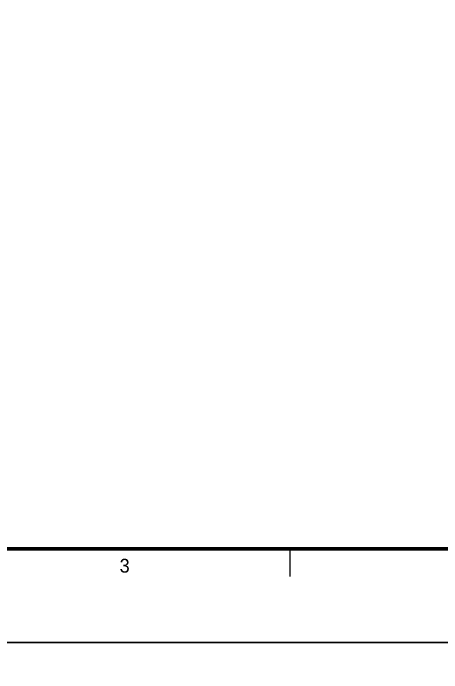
# Model space of a CAD drawing. Header units: millimetres. Extents: x 0 to 92204, y -190080 to 23760.
# Drawn here: x 26831 to 29942, y -47740 to -42951 of the extents above; entities that cross this region are included whole.
import ezdxf
from ezdxf.enums import TextEntityAlignment as Align

# ---------------------------------------------------------------- set-up
doc = ezdxf.new("R2010")
doc.units = ezdxf.units.MM
doc.header["$LTSCALE"] = 100
doc.layers.add('AA-BORD-FORM', color=7, linetype='Continuous')
doc.layers.add('AA-BORD-TEXT', color=3, linetype='Continuous')
doc.styles.add('HAUD01', font='Dotum.ttf')

# ---------------------------------------------------------------- blocks, each defined once
blk = doc.blocks.new('XR-FORM 청주월명')
at = {"layer": 'AA-BORD-FORM', "color": 2}
blk.add_line((721, 17), (721, 12), dxfattribs=at)
at = {"layer": 'AA-BORD-FORM', "color": 1}
blk.add_lwpolyline([(0, 0), (841, 0), (841, 594), (0, 594)], close=True, dxfattribs=at)
at = {"layer": 'AA-BORD-FORM', "color": 2, "const_width": 0.682}
blk.add_lwpolyline([(21, 17), (21, 577), (821, 577), (821, 17)], close=True, dxfattribs=at)
at = {"layer": 'AA-BORD-TEXT', "color": 7, "style": 'HAUD01'}
blk.add_text('3', height=2.5, dxfattribs=at).set_placement((691, 13.94), align=Align.MIDDLE_CENTER)

msp = doc.modelspace()

# ---------------------------------------------------------------- block references
at = {"xscale": 40, "yscale": 40, "zscale": 40}
for p in [(0, -47520), (0, -71280)]:
    msp.add_blockref('XR-FORM 청주월명', p, dxfattribs=at)

doc.saveas('drawing.dxf')
